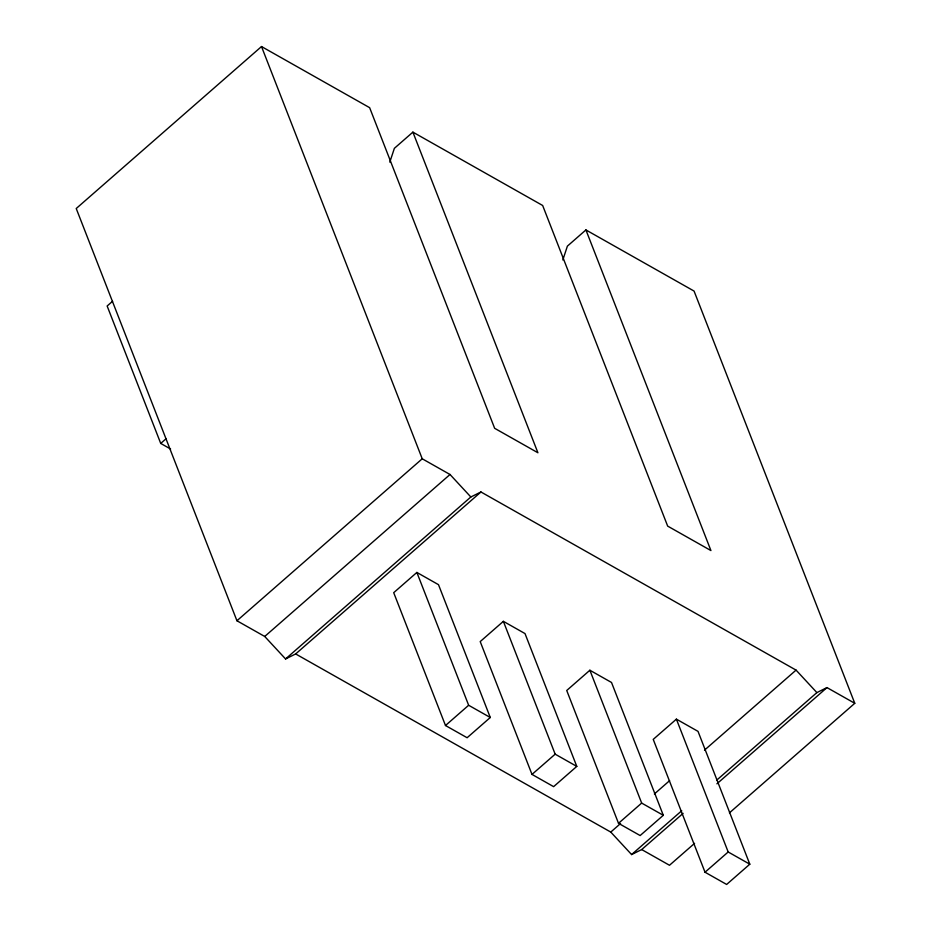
<?xml version="1.0" encoding="UTF-8"?>
<svg xmlns="http://www.w3.org/2000/svg" width="931" height="931" viewBox="0 0 931 931"><rect width="100%" height="100%" fill="white"/><g stroke="black" fill="none" stroke-linecap="round" stroke-linejoin="round"><path stroke-width="1.4" d="M389.81 162.134L394.372 148.332L412.899 132.132L542.657 205.483L667.667 526.108L710.923 550.558L585.913 229.934L567.386 246.133L562.836 259.947M412.899 132.132L537.909 452.757L494.652 428.307L369.642 107.682L261.506 46.55L76.226 208.521L236.94 620.756L264.73 636.467L285.561 658.95L295.662 653.946L480.943 491.975L796.063 670.111L816.883 692.594L826.984 687.59L854.774 703.301L729.438 812.868M112.593 301.248L107.146 306.008L160.726 443.424L170.606 449.01M160.726 443.424L166.172 438.664M236.94 620.756L422.232 458.785L261.506 46.55M264.73 636.467L450.022 474.496L470.842 496.979L480.943 491.975M285.561 658.95L470.842 496.979M416.867 572.437L393.708 592.686L445.495 725.517L467.118 737.736L490.276 717.498L438.489 584.668L416.867 572.437L468.654 705.267L490.276 717.498M503.368 621.338L480.21 641.587L531.997 774.417L553.631 786.648L576.789 766.399L525.003 633.569L503.368 621.338L555.167 754.168L576.789 766.399M445.495 725.517L468.654 705.267M589.882 670.239L566.723 690.488L618.51 823.318L640.144 835.549L663.303 815.3L611.516 682.47L589.882 670.239L641.668 803.081L663.303 815.3M531.997 774.417L555.167 754.168M676.395 719.151L653.236 739.389L705.023 872.219L726.645 884.45L749.804 864.201L698.017 731.37L676.395 719.151L728.182 851.981L749.804 864.201M618.51 823.318L641.668 803.081M295.662 653.946L610.771 832.081L620.581 823.504M654.377 793.968L669.633 780.632M704.511 750.142L796.063 670.111M610.771 832.081L631.602 854.565L681.736 810.738M716.614 780.248L816.883 692.594M631.602 854.565L641.703 849.561L683.121 813.357M716.905 783.821L826.984 687.59M694.561 843.358L669.494 865.271L641.703 849.561M705.023 872.219L728.182 851.981M585.913 229.934L694.061 291.066L854.774 703.301M422.232 458.785L450.022 474.496"/></g></svg>
